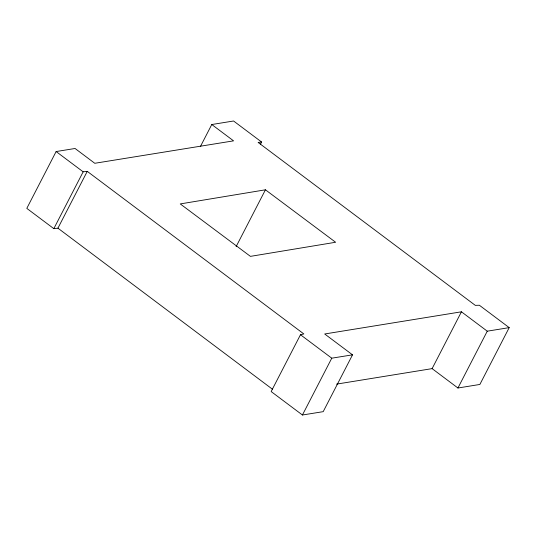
<?xml version="1.0" encoding="UTF-8"?>
<svg xmlns="http://www.w3.org/2000/svg" width="536" height="536" viewBox="0 0 536 536"><rect width="100%" height="100%" fill="white"/><g stroke="black" fill="none" stroke-linecap="round" stroke-linejoin="round"><path stroke-width="0.8" d="M200.343 146.663L211.774 124.526L233.569 140.854L94.778 163.286L75.067 148.485L56.126 151.547L26.8 208.37L53.828 228.644L57.935 228.175L272.502 389.257M53.828 228.644L83.16 171.822L87.261 171.353L303.838 333.935L300.482 334.739L271.156 391.561L302.431 415.005L323.195 411.661L352.527 354.839L324.689 333.982L461.436 311.805L487.264 331.181L509.2 327.63L479.874 384.453L457.938 388.004L432.11 368.627L336.548 384.124M57.935 228.175L87.261 171.353M260.469 144.244L261.615 142.027L233.569 120.995L211.774 124.526M236.115 246.634L265.441 189.804L335.623 242.259L250.433 256.369L180.25 203.921L265.441 189.804M302.431 415.005L331.764 358.182L352.527 354.839M432.11 368.627L461.436 311.805M457.938 388.004L487.264 331.181M261.615 142.027L258.118 142.435L475.305 305.366L479.372 305.245L509.2 327.63M56.126 151.547L83.16 171.822M300.482 334.739L331.764 358.182"/></g></svg>
